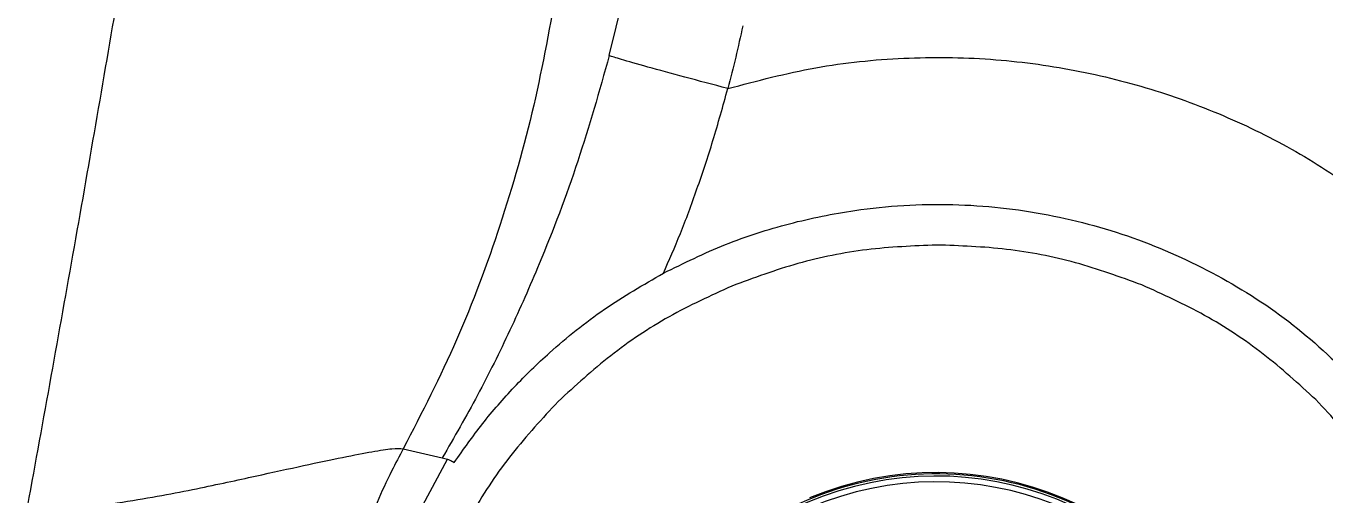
# Model space of a CAD drawing. Extents: x 939 to 1039, y 781 to 934.
# Drawn here: x 972.659 to 976.595, y 854.838 to 856.258 of the extents above; entities that cross this region are included whole.
import ezdxf

# ---------------------------------------------------------------- set-up
doc = ezdxf.new("R2010")
doc.units = 0
doc.header["$MEASUREMENT"] = 0
doc.layers.add('1', color=4, linetype='Continuous')

# ---------------------------------------------------------------- blocks, each defined once
blk = doc.blocks.new('Envoy')
at = {"layer": '1', "color": 3, "linetype": 'Continuous', "lineweight": 25}
for p, q in [((35.7713, 56.9942), (35.8129, 57.1676)), ((35.135, 55.5002), (35.2817, 55.7721)), ((35.1477, 55.8039), (35.2657, 55.7761))]:
    blk.add_line(p, q, dxfattribs=at)
at = {"layer": '1', "color": 3, "linetype": 'Continuous', "lineweight": 25, "flags": 128}
blk.add_lwpolyline([(35.2657, 55.7761), (35.2737, 55.7741), (35.2817, 55.7721)], dxfattribs=at)
at = {"layer": '1', "color": 3, "linetype": 'Continuous', "lineweight": 25}
for radius, start, end in [(0.9961, 26.0554, 116.0554), (1, 292.5227, 112.5227), (0.9895, 296.0554, 116.0554), (0.972, 296.0554, 116.0554)]:
    blk.add_arc((36.7604, 54.7315), radius, start, end, dxfattribs=at)
for points, knots in [([(35.6147, 57.2151), (35.5926, 57.0903), (35.5479, 56.8384), (35.4447, 56.4797), (35.3165, 56.1327), (35.2037, 55.9129), (35.1477, 55.8039)], [0, 0, 0, 0, 0.248759, 0.502275, 0.753071, 1, 1, 1, 1]), ([(34.2838, 57.1803), (34.2385, 56.9169), (34.1483, 56.3923), (34.0529, 55.8682), (34.0054, 55.6073)], [0, 0, 0, 0, 0.5021115, 1, 1, 1, 1]), ([(36.1755, 57.0841), (36.1685, 57.0524), (36.1543, 56.989), (36.1381, 56.9261), (36.13, 56.8946)], [0, 0, 0, 0, 0.499219, 1, 1, 1, 1]), ([(35.7713, 56.9942), (35.7409, 56.8871), (35.6797, 56.6718), (35.5745, 56.3946), (35.4708, 56.1598), (35.3728, 55.9625), (35.3017, 55.8387), (35.2657, 55.7761)], [0, 0, 0, 0, 0.243117, 0.488732, 0.655409, 0.825584, 1, 1, 1, 1]), ([(36.13, 56.8946), (36.0858, 56.9063), (35.9973, 56.9297), (35.8833, 56.9609), (35.7987, 56.9849), (35.7804, 56.9911), (35.7713, 56.9942)], [0, 0, 0, 0, 0.2500075, 0.4999999, 0.7499954, 1, 1, 1, 1]), ([(36.13, 56.8946), (36.2182, 56.9179), (36.393, 56.9639), (36.6606, 56.9913), (36.9238, 56.9886), (37.1798, 56.9547), (37.4257, 56.893), (37.6586, 56.8047), (37.8779, 56.6938), (38.011, 56.6011), (38.0772, 56.5551)], [0, 0, 0, 0, 0.133409, 0.264246, 0.39235, 0.518049, 0.641414, 0.762702, 0.882131, 1, 1, 1, 1]), ([(35.9349, 56.3354), (35.9522, 56.3744), (35.9866, 56.4519), (36.0368, 56.5891), (36.0865, 56.7368), (36.1154, 56.8416), (36.13, 56.8946)], [0, 0, 0, 0, 0.250594, 0.498067, 0.746187, 1, 1, 1, 1]), ([(35.9349, 56.3354), (35.9968, 56.3658), (36.1199, 56.4264), (36.3152, 56.4886), (36.5452, 56.5357), (36.8091, 56.5515), (37.099, 56.52), (37.3743, 56.4441), (37.6285, 56.3266), (37.8599, 56.1754), (37.9899, 56.0476), (38.0545, 55.9842)], [0, 0, 0, 0, 0.0895237, 0.1780647, 0.2655423, 0.394113, 0.5198337, 0.6429133, 0.7635815, 0.8825437, 1, 1, 1, 1]), ([(36.7623, 56.4208), (36.6917, 56.4178), (36.5502, 56.4118), (36.3411, 56.3699), (36.2083, 56.321), (36.142, 56.2966)], [0, 0, 0, 0, 0.33283, 0.66733, 1, 1, 1, 1]), ([(37.3832, 56.3001), (37.3169, 56.3241), (37.1838, 56.3724), (36.9744, 56.4131), (36.8329, 56.4183), (36.7623, 56.4208)], [0, 0, 0, 0, 0.332648, 0.667139, 1, 1, 1, 1]), ([(35.3019, 55.7622), (35.3298, 55.8018), (35.3859, 55.8816), (35.4828, 55.9926), (35.6042, 56.1108), (35.753, 56.23), (35.8745, 56.3004), (35.9349, 56.3354)], [0, 0, 0, 0, 0.168311, 0.339128, 0.511877, 0.757222, 1, 1, 1, 1]), ([(36.142, 56.2966), (36.078, 56.2672), (35.9495, 56.208), (35.7724, 56.0901), (35.6683, 55.9945), (35.6165, 55.9469)], [0, 0, 0, 0, 0.332806, 0.667539, 1, 1, 1, 1]), ([(37.9102, 55.9525), (37.8582, 56), (37.7539, 56.0953), (37.5761, 56.2123), (37.4474, 56.2709), (37.3832, 56.3001)], [0, 0, 0, 0, 0.332378, 0.666946, 1, 1, 1, 1]), ([(35.6165, 55.9469), (35.5686, 55.8953), (35.4726, 55.7919), (35.3542, 55.6158), (35.2948, 55.4882), (35.2652, 55.4246)], [0, 0, 0, 0, 0.333366, 0.667714, 1, 1, 1, 1]), ([(38.2624, 55.4309), (38.2327, 55.4945), (38.1732, 55.6222), (38.0544, 55.7981), (37.9582, 55.9011), (37.9102, 55.9525)], [0, 0, 0, 0, 0.332467, 0.666947, 1, 1, 1, 1]), ([(34.0054, 55.6073), (34.0577, 55.6124), (34.1585, 55.6224), (34.297, 55.6415), (34.4173, 55.6621), (34.5558, 55.6893), (34.7032, 55.7216), (34.8501, 55.754), (34.969, 55.779), (35.0582, 55.7961), (35.1185, 55.8059), (35.1379, 55.8046), (35.1477, 55.8039)], [0, 0, 0, 0, 0.074421, 0.143582, 0.208836, 0.271704, 0.393608, 0.513153, 0.632034, 0.751957, 0.87451, 1, 1, 1, 1]), ([(35.1477, 55.8039), (35.1357, 55.7814), (35.1073, 55.728), (35.0713, 55.6498), (35.0364, 55.5641), (35.0077, 55.4831), (34.9831, 55.4012), (34.9636, 55.3243), (34.948, 55.2506), (34.9357, 55.1782), (34.9265, 55.1078), (34.9181, 55.0193), (34.9145, 54.9344), (34.9149, 54.8576), (34.9163, 54.8235), (34.9168, 54.8085)], [0, 0, 0, 0, 0.074535, 0.177512, 0.252813, 0.346413, 0.429854, 0.50319, 0.578246, 0.649244, 0.716204, 0.783307, 0.904565, 0.957927, 1, 1, 1, 1]), ([(35.2817, 55.7721), (35.2833, 55.7714), (35.2867, 55.7702), (35.2969, 55.7649), (35.3019, 55.7622)], [0, 0, 0, 0, 0.501488, 1, 1, 1, 1])]:
    blk.add_open_spline(points, degree=3, knots=knots, dxfattribs=at)

msp = doc.modelspace()

# ---------------------------------------------------------------- block references
at = {"layer": '1'}
msp.add_blockref('Envoy', (938.6538, 799.1744), dxfattribs=at)

doc.saveas('drawing.dxf')
